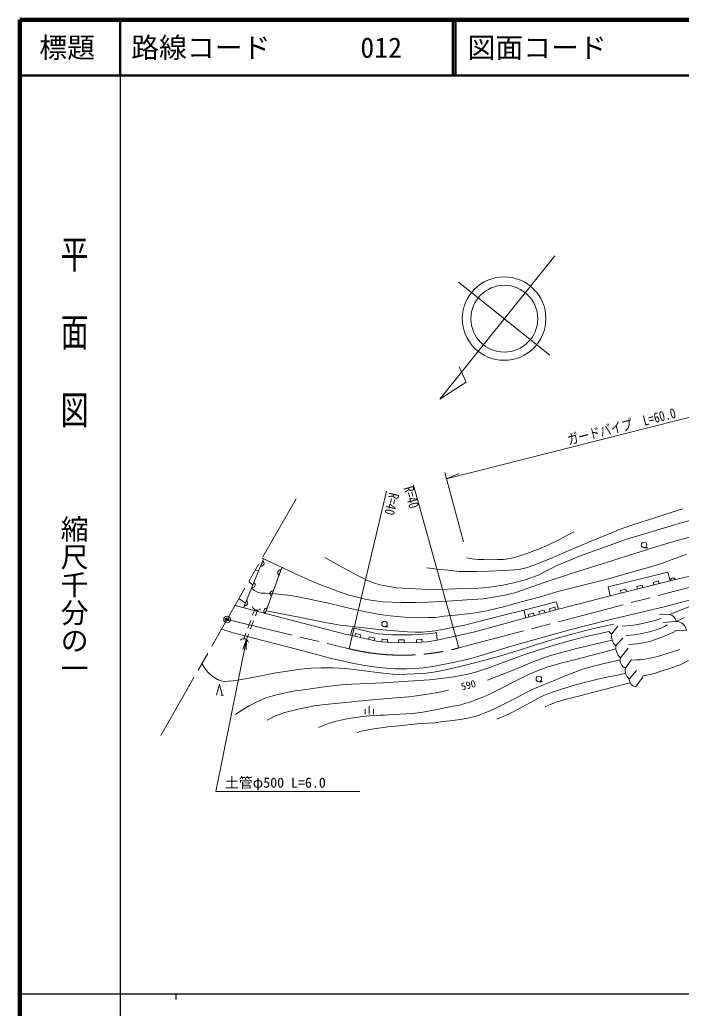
# Model space of a CAD drawing. Units: millimetres, scale not verified. Extents: x 40000 to 680000, y 20000 to 380000.
# Drawn here: x 40000 to 158747, y 202409 to 380000 of the extents above; entities that cross this region are included whole.
import ezdxf
from ezdxf.enums import TextEntityAlignment as Align

# ---------------------------------------------------------------- set-up
doc = ezdxf.new("R2010")
doc.units = ezdxf.units.MM
doc.header["$LTSCALE"] = 1000
doc.header["$PDMODE"] = 32
doc.header["$PDSIZE"] = 500
doc.linetypes.add('CHAIN', pattern=[18.5, 12, -1.5, 3.5, -1.5])
for name, color, linetype, lineweight in [('M-BGD', 7, 'Continuous', 13), ('M-BMK', 2, 'CHAIN', 13), ('M-BMK-SRVR', 3, 'Continuous', 13), ('M-STR-HTXT', 7, 'Continuous', 13), ('M-TTL', 2, 'Continuous', 140), ('M-TTL-BAND', 7, 'Continuous', 25), ('M-TTL-LINE', 7, 'Continuous', 50)]:
    doc.layers.add(name, color=color, linetype=linetype, lineweight=lineweight)
doc.layers.add('M-OTRS', color=6, linetype='Continuous')
doc.layers.add('M-TTL-TXT', color=7, linetype='Continuous')
doc.styles.add('@ＭＳ ゴシック', font='')
doc.styles.add('ＭＳ ゴシック', font='')
doc.styles.get('@ＭＳ ゴシック').set_extended_font_data('@MS Gothic')
doc.styles.get('ＭＳ ゴシック').set_extended_font_data('MS Gothic')

# ---------------------------------------------------------------- blocks, each defined once
blk = doc.blocks.new('open_arrow')
at = {"color": 0, "linetype": 'Continuous', "lineweight": -2}
blk.add_lwpolyline([(7.5, 1.25), (0, 0), (7.5, -1.25)], dxfattribs=at)

msp = doc.modelspace()

# ---------------------------------------------------------------- linework, layer by layer
at = {"layer": 'M-BGD'}
for p, q in [((152081, 285149), (152748, 285149)), ((80163, 274361), (83782, 283127)), ((83625, 282746), (83246, 281830)), ((82247, 281066), (82945, 281100)), ((84046, 273340), (87046, 281592)), ((86552, 280232), (86890, 281163)), ((145647, 278111), (156354, 280765)), ((156354, 280765), (156761, 279174)), ((81848, 278442), (81105, 279067)), ((82037, 278899), (81659, 277984)), ((156761, 279174), (145997, 276507)), ((154656, 279168), (153685, 278927)), ((153685, 278927), (153806, 278442)), ((154776, 278682), (154656, 279168)), ((156769, 279176), (157731, 279415)), ((85187, 276478), (85526, 277409)), ((145647, 278111), (145997, 276507)), ((148832, 277725), (147861, 277484)), ((147861, 277484), (147982, 276999)), ((148952, 277239), (148832, 277725)), ((151744, 278446), (150773, 278206)), ((150773, 278206), (150894, 277720)), ((151864, 277961), (151744, 278446)), ((80505, 275190), (79349, 275993)), ((80695, 275648), (80316, 274732)), ((130465, 273901), (136317, 275446)), ((136317, 275446), (136706, 274086)), ((136706, 274086), (145997, 276507)), ((82171, 274033), (81807, 273054)), ((82662, 273917), (82291, 272920)), ((84059, 273375), (84397, 274306)), ((130465, 273901), (130871, 272544)), ((136706, 274086), (130871, 272544)), ((134144, 273926), (133177, 273671)), ((133177, 273671), (133305, 273187)), ((134272, 273443), (134144, 273926)), ((136078, 274437), (135111, 274181)), ((135111, 274181), (135239, 273698)), ((136205, 273953), (136078, 274437)), ((81459, 272116), (80936, 270710)), ((81942, 271983), (81420, 270577)), ((132210, 273415), (131244, 273160)), ((131244, 273160), (131371, 272677)), ((132338, 272932), (132210, 273415)), ((156382, 273180), (154831, 273157)), ((157838, 271894), (155464, 271719)), ((99365, 269413), (99706, 270760)), ((105477, 270937), (106144, 270937)), ((146283, 269681), (147394, 271053)), ((159689, 270360), (157576, 270253)), ((80588, 269773), (80224, 268793)), ((81071, 269640), (80701, 268643)), ((100272, 269715), (100159, 269228)), ((101246, 269488), (100272, 269715)), ((101133, 269002), (101246, 269488)), ((102738, 269145), (102627, 268657)), ((103713, 268923), (102738, 269145)), ((103602, 268436), (103713, 268923)), ((105039, 268727), (105004, 268228)), ((106036, 268658), (105039, 268727)), ((106002, 268159), (106036, 268658)), ((108016, 268594), (108009, 268094)), ((109016, 268580), (108016, 268594)), ((109009, 268080), (109016, 268580)), ((112209, 268694), (111212, 268626)), ((111212, 268626), (111246, 268127)), ((112243, 268195), (112209, 268694)), ((114950, 268553), (114829, 269928)), ((147011, 267552), (148239, 268874)), ((147847, 265386), (149210, 267127)), ((148729, 263489), (149839, 265040)), ((149420, 261551), (150737, 263113)), ((133185, 261072), (133851, 261072)), ((150533, 260151), (151830, 261860)), ((76081, 258642), (76581, 258642)), ((101997, 255259), (101997, 256159)), ((102747, 255259), (102747, 256759)), ((103497, 255259), (103497, 256159))]:
    msp.add_line(p, q, dxfattribs=at)
for points in [[(113077, 281550), (115386, 281256), (116913, 281135), (118876, 280894), (120694, 280846), (122047, 280846), (124242, 280912), (126866, 281069), (128762, 281147), (129628, 281219), (130109, 281327), (130891, 281520), (132298, 281994), (135188, 283156), (137890, 284342), (141981, 286074), (145838, 287658), (147486, 288355), (149861, 289214), (152853, 290178), (155811, 291127), (159063, 292122)], [(94753, 283361), (97193, 282021), (100523, 280190), (102158, 279388), (103498, 278829), (104650, 278484), (105982, 278213), (107651, 277966), (109779, 277799), (112230, 277692), (114253, 277627), (116794, 277709), (119433, 277806), (122278, 277888), (124013, 278028), (125148, 278184), (126797, 278448), (128631, 278809), (130522, 279303), (131736, 279733), (133093, 280235), (134590, 280982), (136567, 282013), (138203, 282695), (140457, 283607), (142927, 284522), (146159, 285665), (148729, 286596), (152545, 287788), (157557, 289235), (160916, 290196)], [(120234, 283330), (121209, 283178), (122264, 283054), (123229, 283007), (124554, 282982), (125817, 283000), (126801, 283050), (127635, 283132), (128249, 283259), (129257, 283504), (131035, 284078), (133432, 285005), (134552, 285484), (136648, 286488), (139470, 287980)], [(83500, 283259), (90130, 280141), (93382, 278747), (95754, 277792), (97499, 277182), (99144, 276634), (100888, 276186), (102296, 275862), (103392, 275675), (105205, 275437), (106838, 275337), (108482, 275275), (111111, 275287), (113267, 275350), (115915, 275512), (120325, 275774), (123173, 275986), (125029, 276235), (127085, 276646), (129029, 277119), (133957, 278815), (139434, 280637), (146474, 282841), (154181, 285310), (158002, 286422), (161871, 287471)], [(81622, 277894), (82139, 277436), (82542, 277206), (82877, 277089), (83392, 276996), (84254, 276965), (85835, 276865), (87443, 276709), (88634, 276534), (89940, 276294), (91710, 275966), (95652, 275151), (99591, 274154), (102428, 273567), (104636, 273162), (106466, 272897), (107771, 272770), (109708, 272639), (111960, 272550), (113263, 272591), (114629, 272639), (116202, 272825), (118805, 273080), (121404, 273390), (123821, 273813), (127085, 274607), (129792, 275342), (133495, 276343), (136617, 277285), (140906, 278387), (145681, 279580), (151060, 281134), (153071, 281625), (155230, 282308), (159723, 283979)], [(156684, 273146), (158423, 273869), (160308, 274582), (162767, 275403), (164630, 276027), (166676, 276617), (169018, 277213), (171166, 277661), (173770, 278131), (176401, 278530), (178395, 278736), (180040, 278849), (180351, 278861)], [(162317, 280499), (157250, 279295), (156761, 279174)], [(76224, 270525), (78544, 269798), (79760, 269487), (81803, 268944), (89922, 266848), (95982, 265252), (99973, 264325), (101932, 263956), (103160, 263783), (105068, 263561), (107476, 263415), (109561, 263398), (110877, 263439), (112447, 263569), (114126, 263809), (117818, 264527), (120541, 265138), (123014, 265844), (128645, 267569), (130772, 268193), (133597, 268944), (138767, 270410), (145352, 272049), (155918, 274582), (161959, 276221)], [(78644, 274761), (84345, 273262), (98678, 269573), (99365, 269413)], [(84215, 273805), (90431, 272584), (93914, 271876), (95835, 271539), (97492, 271246), (99282, 271041), (102244, 270718), (105199, 270383), (107256, 270196), (109578, 270054), (110955, 270000), (112314, 270000), (113420, 270090), (114607, 270217), (119817, 271245), (126575, 272954), (130465, 273901)], [(114950, 268553), (115168, 268597), (121466, 269976), (130871, 272544)], [(148228, 271074), (149684, 271174), (150658, 271289), (152052, 271578), (153611, 271962), (154595, 272254), (155123, 272480)], [(157838, 271894), (159319, 272614)], [(72707, 264370), (73248, 263478), (73789, 262784), (74455, 262147), (75015, 261751), (75613, 261385), (76154, 261211), (76704, 261134), (77476, 261143), (78316, 261211), (79793, 261471), (82712, 262018), (85697, 262612), (88343, 263024), (90459, 263316), (92291, 263498), (94099, 263595), (96223, 263570), (98504, 263425), (100427, 263190), (104689, 262680), (106978, 262425), (108223, 262393), (109447, 262404), (110839, 262459), (112468, 262563), (113883, 262703), (115038, 262903), (116704, 263273), (119074, 263814), (122337, 264673), (125970, 265626), (129451, 266694), (134332, 268215), (137153, 269081), (142539, 270526), (143605, 270771), (145502, 271200), (146580, 271395)], [(78715, 255176), (79865, 255950), (81155, 256718), (82545, 257450), (84030, 258092), (85586, 258604), (86607, 258852), (87949, 259137), (89440, 259415), (91440, 259688), (94215, 260096), (96182, 260337), (97693, 260486), (99589, 260603), (102468, 260752), (105214, 260901), (107983, 261050), (110690, 261213), (113543, 261420), (116102, 261738), (117963, 261971), (119169, 262172), (120444, 262452), (122071, 262874), (123841, 263463), (127540, 264852), (130482, 265928), (133264, 266813), (136517, 267837), (138920, 268495), (141708, 269209), (144728, 269878), (145781, 270112)], [(99706, 270760), (101988, 270229), (103664, 269801), (104364, 269688), (105161, 269618), (106765, 269523), (108931, 269469), (110376, 269475), (111347, 269535), (113236, 269671), (114284, 269819), (114829, 269928)], [(148790, 269399), (150355, 269522), (151728, 269706), (152826, 269959), (154069, 270312), (155166, 270703), (155757, 271002), (156210, 271293)], [(149307, 267766), (150181, 267815), (150863, 267879), (151856, 268035), (153126, 268304), (154243, 268700), (155447, 269153), (157652, 270118)], [(114950, 268553), (113174, 268259), (110315, 268063), (106703, 268111), (104303, 268276), (101926, 268817), (99365, 269413)], [(123947, 261336), (125666, 262004), (127973, 262918), (132270, 264705), (135109, 265702), (139964, 267053), (144257, 268050), (146359, 268518)], [(93633, 252820), (95260, 253481), (96538, 253904), (97616, 254179), (99039, 254440), (100354, 254640), (101609, 254804), (103400, 254989), (104689, 255050), (105506, 255057), (107029, 255168), (109503, 255295), (110570, 255377), (112004, 255555), (113653, 255867), (114607, 256046), (116598, 256440), (119162, 256937), (119926, 257151), (121131, 257534), (122336, 257980), (123543, 258473), (124620, 258959), (126388, 259854), (129071, 261220), (131576, 262464), (132934, 263040), (134819, 263731), (135859, 264047), (137373, 264466), (139801, 265083), (142035, 265652), (144627, 266327), (147023, 266955)], [(150005, 264931), (150695, 264974), (151387, 265016), (151956, 265071), (152539, 265157), (153185, 265281), (154012, 265475), (154879, 265720), (156569, 266242), (158492, 266831)], [(100545, 251884), (100915, 252046), (101362, 252158), (102785, 252457), (104395, 252738), (106088, 252981), (108070, 253170), (111363, 253486), (113279, 253601), (114593, 253703), (115926, 253898), (117283, 254053), (119045, 254283), (120420, 254535), (121456, 254788), (122480, 255068), (123396, 255404), (124707, 255935), (125585, 256366), (127843, 257490), (129279, 258266), (130797, 259067), (132854, 260011), (135237, 261008), (137778, 262056), (139843, 262874), (140866, 263257), (142508, 263719), (144214, 264176), (146473, 264688), (147799, 264988)], [(151759, 262067), (153094, 262339), (153965, 262572), (155128, 262939), (156981, 263553), (158529, 264133), (160032, 264855)], [(125616, 254361), (127604, 255179), (129687, 256260), (132346, 257711), (133773, 258470), (135277, 259086), (137070, 259701), (139787, 260501), (141384, 260942), (143520, 261452), (145622, 261926), (147279, 262262), (148760, 262594)], [(75331, 258642), (75831, 260642), (76331, 258642)], [(84427, 254155), (85928, 254949), (87574, 255530), (89956, 256149), (92877, 256722), (95423, 257051), (98474, 257351), (101887, 257720), (106080, 258078), (109873, 258379), (111684, 258572), (113214, 258814), (114778, 259057), (116949, 259570)], [(134328, 256564), (135425, 257053), (136663, 257498), (138176, 257965), (140534, 258557), (143063, 259199), (146515, 260074), (149608, 260847)]]:
    msp.add_lwpolyline(points, dxfattribs=at)
for centre in [(152081, 285649), (105477, 271437), (133185, 261572)]:
    msp.add_circle(centre, 500, dxfattribs=at)
for centre, radius, start, end in [((83345, 282325), 505, 258.73951, 56.3977), ((86813, 280664), 505, 81.19104, 238.84923), ((81757, 278479), 505, 258.73951, 56.3977), ((157273, 279200), 505, 25.0882, 182.74639), ((85448, 276910), 505, 81.19104, 238.84923), ((80415, 275228), 505, 258.73951, 56.3977), ((82606, 274782), 866, 194.60657, 314.60657), ((84320, 273807), 505, 81.19104, 238.84923), ((156367, 271696), 1484, 7.67527, 89.41825), ((157834, 270006), 1888, 10.80754, 89.88505), ((146831, 270829), 1272, 214.32233, 244.50388), ((80212, 267927), 866, 13.57473, 133.57473), ((148465, 269238), 2226, 168.51528, 229.22982), ((149592, 267303), 2592, 174.49436, 227.71192), ((149473, 264988), 1674, 166.25652, 243.58436), ((150737, 263113), 2043, 169.39069, 229.86821), ((150870, 261561), 1450, 180.42284, 256.56545)]:
    msp.add_arc(centre, radius, start, end, dxfattribs=at)
at = {"layer": 'M-BMK'}
for p, q in [((65299, 251406), (90167, 294926)), ((118821, 267141), (164644, 279193)), ((77205, 272241), (99159, 266982))]:
    msp.add_line(p, q, dxfattribs=at)
msp.add_arc((108676, 305833), 40000, 256.23657, 284.69235, dxfattribs=at)
at = {"layer": 'M-BMK-SRVR'}
for p, q in [((136052, 337605), (115393, 311834)), ((135175, 319724), (118790, 332859)), ((120162, 314895), (118911, 317623)), ((115393, 311834), (120162, 314895))]:
    msp.add_line(p, q, dxfattribs=at)
for centre, radius in [((126950, 326318), 7500), ((126983, 326291), 6000), ((77205, 272241), 600)]:
    msp.add_circle(centre, radius, dxfattribs=at)
at = {"layer": 'M-OTRS'}
msp.add_point((77205, 272241), dxfattribs=at)
at = {"layer": 'M-STR-HTXT'}
for p, q in [((116609, 297528), (180127, 313633)), ((119670, 286211), (116298, 298679)), ((116609, 297528), (118881, 298457)), ((99159, 266982), (105839, 295277)), ((118821, 267141), (110661, 296391))]:
    msp.add_line(p, q, dxfattribs=at)
msp.add_lwpolyline([(80701, 268643), (75172, 241325), (101067, 241325)], dxfattribs=at)
at = {"layer": 'M-TTL'}
for p, q in [((40000, 380000), (40000, 20000)), ((680000, 380000), (40000, 380000))]:
    msp.add_line(p, q, dxfattribs=at)
at = {"layer": 'M-TTL-BAND'}
for p, q in [((58000, 370000), (58000, 20000)), ((40000, 205000), (579000, 205000)), ((68000, 205000), (68000, 204000))]:
    msp.add_line(p, q, dxfattribs=at)
at = {"layer": 'M-TTL-LINE'}
for p, q in [((58000, 380000), (58000, 370000)), ((117750, 380000), (117750, 370000)), ((118250, 380000), (118250, 370000)), ((40000, 370000), (680000, 370000))]:
    msp.add_line(p, q, dxfattribs=at)

# ---------------------------------------------------------------- block references
at = {"layer": 'M-STR-HTXT', "xscale": 240, "yscale": 240, "rotation": 258.6}
msp.add_blockref('open_arrow', (80701, 268643), dxfattribs=at)

# ---------------------------------------------------------------- texts
at = {"layer": 'M-BGD', "style": 'ＭＳ ゴシック'}
msp.add_text('590', height=1320, rotation=14.177, dxfattribs=at).set_placement((120529, 260472), align=Align.MIDDLE_CENTER)
at = {"layer": 'M-STR-HTXT', "style": 'ＭＳ ゴシック', "width": 0.8}
msp.add_text('ガードパイプ\u3000L=60.0', height=1833, rotation=14.227, dxfattribs=at).set_placement((148381, 305530), align=Align.BOTTOM_CENTER)
msp.add_text('R=40', height=1833, rotation=256.717, dxfattribs=at).set_placement((105839, 295277), align=Align.BOTTOM_LEFT)
msp.add_text('R=40', height=1833, rotation=285.588, dxfattribs=at).set_placement((110661, 296391), align=Align.TOP_LEFT)
at = {"layer": 'M-STR-HTXT', "style": 'ＭＳ ゴシック'}
msp.add_text('土管φ500 L=6.0', height=1833, dxfattribs=at).set_placement((76819, 241478), align=Align.BOTTOM_LEFT)
at = {"layer": 'M-TTL-BAND', "style": '@ＭＳ ゴシック', "width": 1.4}
msp.add_text('平  面  図', height=3666, rotation=270, dxfattribs=at).set_placement((49777, 306475), align=Align.MIDDLE_RIGHT)
at = {"layer": 'M-TTL-BAND', "style": '@ＭＳ ゴシック'}
msp.add_text('縮尺千分の一', height=3666, rotation=270, dxfattribs=at).set_placement((49777, 261030), align=Align.MIDDLE_RIGHT)
at = {"layer": 'M-TTL-TXT', "style": 'ＭＳ ゴシック'}
msp.add_text('標題', height=3666, dxfattribs=at).set_placement((48500, 375000), align=Align.MIDDLE_CENTER)
for s, p in [('路線コード', (60000, 375000)), ('012', (101142, 375000)), ('図面コード', (120380, 375000))]:
    msp.add_text(s, height=3666, dxfattribs=at).set_placement(p, align=Align.MIDDLE_LEFT)

doc.saveas('drawing.dxf')
